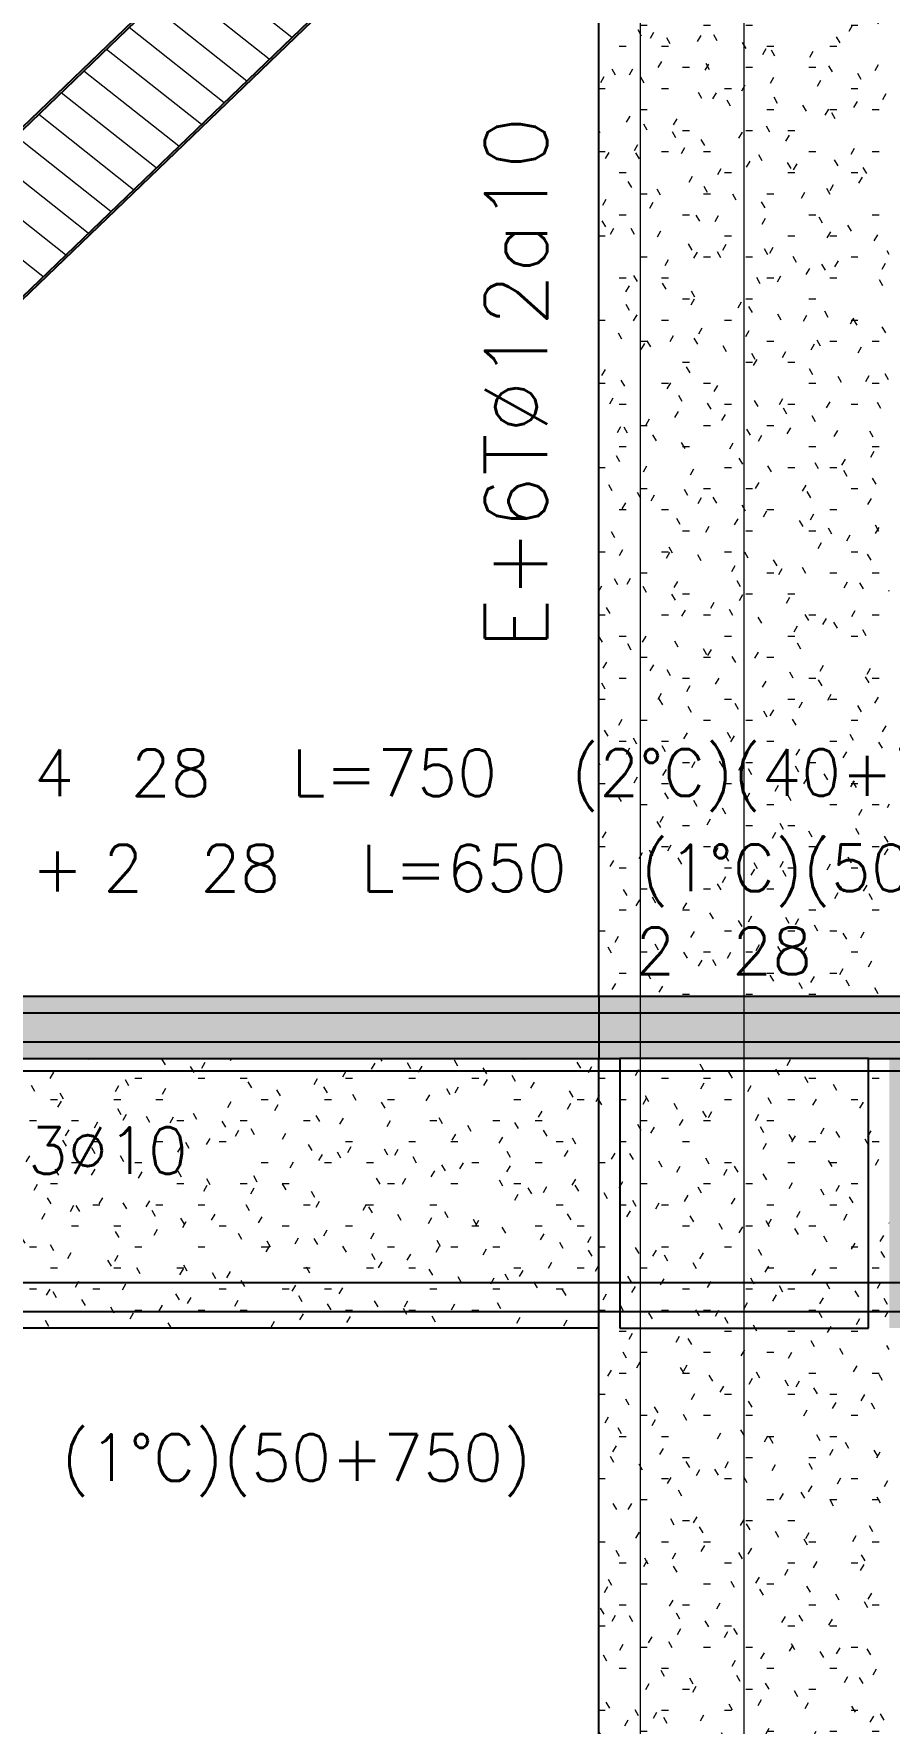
# Model space of a CAD drawing. Extents: x -58 to 5689, y 66 to 4123.
# Drawn here: x 763.9 to 970.2, y 2189.2 to 2596.6 of the extents above; entities that cross this region are included whole.
import ezdxf
from ezdxf.enums import TextEntityAlignment as Align
from ezdxf.xclip import XClip

# ---------------------------------------------------------------- set-up
doc = ezdxf.new("R2010")
doc.units = 0
doc.header["$LTSCALE"] = 30
doc.header["$MEASUREMENT"] = 0
doc.header["$XCLIPFRAME"] = 0
doc.linetypes.add("EJEF-F'$0$RLE-PROYECCION", pattern=[0.71438, 0.47625, -0.23813])
doc.layers.get('0').update_dxf_attribs({"linetype": 'CONTINUOUS'})
doc.layers.add("EJEF-F'$0$RLA-ACHURADO", color=30, linetype="EJEF-F'$0$RLE-PROYECCION", lineweight=15, transparency=0.7)
doc.layers.add("EJEF-F'$0$RLA-CONTORNO", color=30, linetype='CONTINUOUS', lineweight=25)
doc.layers.add("EJEF-F'$0$RLA-EJES", color=1, linetype='CONTINUOUS', lineweight=9)
doc.layers.add("EJEF-F'$0$RLA-FE", color=7, linetype='CONTINUOUS')
doc.layers.add("EJEF-F'$0$RLA-TEXTOS-FE", color=9, linetype='CONTINUOUS')
doc.styles.add("EJEF-F'$0$RomanS", font='romans.shx', dxfattribs={"height": 11.25})
pattern_1 = [(0, (66.859, -1983.472), (20.32, 5.08), [1.676, -13.564, 1.676, -13.564, -81.28]), (0, (66.859, -1983.472), (20.32, 5.08), [-30.48, 1.676, -28.804, 1.676, -13.564, -35.56]), (0, (66.859, -1983.472), (20.32, 5.08), [-76.2, 1.676, -8.484, 1.676, -23.724]), (120, (74.479, -1980.932), (-14.559409, 15.057636), [1.676, -13.564, 1.676, -13.564, -81.28]), (120, (74.479, -1980.932), (-14.559409, 15.057636), [-30.48, 1.676, -28.804, 1.676, -13.564, -35.56]), (120, (74.479, -1980.932), (-14.559409, 15.057636), [-76.2, 1.676, -8.484, 1.676, -23.724]), (240, (77.019, -1970.772), (-5.760591, -20.137636), [1.676, -13.564, 1.676, -13.564, -81.28]), (240, (77.019, -1970.772), (-5.760591, -20.137636), [-30.48, 1.676, -28.804, 1.676, -13.564, -35.56]), (240, (77.019, -1970.772), (-5.760591, -20.137636), [-76.2, 1.676, -8.484, 1.676, -23.724])]

# ---------------------------------------------------------------- blocks, each defined once
blk = doc.blocks.new('*U72')
at = {"layer": "EJEF-F'$0$RLA-FE"}
blk.add_line((0, 0), (918.21, 0), dxfattribs=at)
at = {"layer": "EJEF-F'$0$RLA-FE", "color": 3, "style": "EJEF-F'$0$RomanS", "flags": 8}
for tag, p in [('F=', (408.44, 9.32)), ('NUM', (422.85, 9.32))]:
    blk.add_attdef(tag, text='', height=11.25, dxfattribs=at).set_placement(p, align=Align.RIGHT)
at = {"layer": "EJEF-F'$0$RLA-FE", "color": 3, "style": "EJEF-F'$0$RomanS"}
for tag, p, flags in [('PHI', (426.74, 9.54), 14), ('DIAM', (436.6, 9.32), 12), ('MINUS', (458.62, 9.32), 13), ('MARK', (472.01, 9.32), 13), ('TEXTO_FE1', (475.31, 9.32), 8), ('TEXTO_FE2', (542.83, 9.34), 8), ('TIPO', (498.8, -75.78), 13), ('NVECES', (484.93, -94.72), 13), ('NUMFE', (488.86, -114.48), 13), ('CAPA', (497.06, -133.6), 13), ('DESPLAZA', (278.34, -151.59), 13), ('ESPACIO', (284.39, -169.95), 13), ('CANT', (298.23, -188.75), 13)]:
    blk.add_attdef(tag, p, '', height=11.25, dxfattribs=dict(at, flags=flags))
blk = doc.blocks.new('*U159')
at = {"layer": "EJEF-F'$0$RLA-FE"}
blk.add_line((0, 0), (718.21, 0), dxfattribs=at)
at = {"layer": "EJEF-F'$0$RLA-FE", "color": 3, "style": "EJEF-F'$0$RomanS", "flags": 8}
for tag, p in [('F=', (280.2, 36.32)), ('NUM', (294.61, 36.32))]:
    blk.add_attdef(tag, text='', height=11.25, dxfattribs=at).set_placement(p, align=Align.RIGHT)
at = {"layer": "EJEF-F'$0$RLA-FE", "color": 3, "style": "EJEF-F'$0$RomanS"}
for tag, p, flags in [('PHI', (298.51, 36.54), 14), ('DIAM', (308.36, 36.32), 12), ('MINUS', (330.38, 36.32), 13), ('MARK', (343.77, 36.32), 13), ('TEXTO_FE1', (347.07, 36.32), 8), ('TEXTO_FE2', (414.6, 36.34), 8), ('TIPO', (398.8, -75.78), 13), ('NVECES', (384.93, -94.72), 13), ('NUMFE', (388.86, -114.48), 13), ('CAPA', (397.06, -133.6), 13), ('DESPLAZA', (278.34, -151.59), 13), ('ESPACIO', (284.39, -169.95), 13), ('CANT', (298.23, -188.75), 13)]:
    blk.add_attdef(tag, p, '', height=11.25, dxfattribs=dict(at, flags=flags))
blk = doc.blocks.new('*U73')
at = {"layer": "EJEF-F'$0$RLA-FE"}
blk.add_line((0, 0), (628.21, 0), dxfattribs=at)
at = {"layer": "EJEF-F'$0$RLA-FE", "color": 3, "style": "EJEF-F'$0$RomanS", "flags": 8}
for tag, p in [('F=', (263.44, 66.32)), ('NUM', (277.85, 66.32))]:
    blk.add_attdef(tag, text='', height=11.25, dxfattribs=at).set_placement(p, align=Align.RIGHT)
at = {"layer": "EJEF-F'$0$RLA-FE", "color": 3, "style": "EJEF-F'$0$RomanS"}
for tag, p, flags in [('PHI', (281.74, 66.54), 14), ('DIAM', (291.6, 66.32), 12), ('MINUS', (313.62, 66.32), 13), ('MARK', (327.01, 66.32), 13), ('TEXTO_FE1', (330.31, 66.32), 8), ('TEXTO_FE2', (397.83, 66.34), 8), ('TIPO', (353.8, -75.78), 13), ('NVECES', (339.93, -94.72), 13), ('NUMFE', (343.86, -114.48), 13), ('CAPA', (352.06, -133.6), 13), ('DESPLAZA', (278.34, -151.59), 13), ('ESPACIO', (284.39, -169.95), 13), ('CANT', (298.23, -188.75), 13)]:
    blk.add_attdef(tag, p, '', height=11.25, dxfattribs=dict(at, flags=flags))
blk = doc.blocks.new('*U158')
at = {"layer": "EJEF-F'$0$RLA-FE"}
blk.add_line((0, 0), (868.21, 0), dxfattribs=at)
at = {"layer": "EJEF-F'$0$RLA-FE", "color": 3, "style": "EJEF-F'$0$RomanS", "flags": 8}
for tag, p in [('F=', (481.04, -19.89)), ('NUM', (495.44, -19.89))]:
    blk.add_attdef(tag, text='', height=11.25, dxfattribs=at).set_placement(p, align=Align.RIGHT)
at = {"layer": "EJEF-F'$0$RLA-FE", "color": 3, "style": "EJEF-F'$0$RomanS"}
for tag, p, flags in [('PHI', (499.34, -19.68), 12), ('DIAM', (509.2, -19.89), 12), ('MINUS', (531.21, -19.89), 13), ('MARK', (544.61, -19.89), 13), ('TEXTO_FE1', (547.91, -19.89), 8), ('TEXTO_FE2', (615.43, -19.88), 8), ('TIPO', (473.8, -57.92), 13), ('NVECES', (459.93, -76.86), 13), ('NUMFE', (463.86, -96.62), 13), ('CAPA', (472.06, -115.74), 13), ('DESPLAZA', (277.18, -134.17), 13), ('ESPACIO', (283.22, -152.53), 13), ('CANT', (297.06, -171.33), 13)]:
    blk.add_attdef(tag, p, '', height=11.25, dxfattribs=dict(at, flags=flags))
blk = doc.blocks.new('*U157')
at = {"layer": "EJEF-F'$0$RLA-FE"}
blk.add_line((0, 0), (668.21, 0), dxfattribs=at)
at = {"layer": "EJEF-F'$0$RLA-FE", "color": 3, "style": "EJEF-F'$0$RomanS", "flags": 8}
for tag, p in [('F=', (140.45, -47.89)), ('NUM', (154.86, -47.89))]:
    blk.add_attdef(tag, text='', height=11.25, dxfattribs=at).set_placement(p, align=Align.RIGHT)
at = {"layer": "EJEF-F'$0$RLA-FE", "color": 3, "style": "EJEF-F'$0$RomanS"}
for tag, p, flags in [('PHI', (158.76, -47.68), 12), ('DIAM', (168.61, -47.89), 12), ('MINUS', (190.63, -47.89), 13), ('MARK', (204.02, -47.89), 13), ('TEXTO_FE1', (207.32, -47.89), 8), ('TEXTO_FE2', (274.84, -47.88), 8), ('TIPO', (373.8, -57.92), 13), ('NVECES', (359.93, -76.86), 13), ('NUMFE', (363.86, -96.62), 13), ('CAPA', (372.06, -115.74), 13), ('DESPLAZA', (277.18, -134.17), 13), ('ESPACIO', (283.22, -152.53), 13), ('CANT', (297.06, -171.33), 13)]:
    blk.add_attdef(tag, p, '', height=11.25, dxfattribs=dict(at, flags=flags))
blk = doc.blocks.new("EJEF-F'")
at = {"layer": "EJEF-F'$0$RLA-ACHURADO"}
h = blk.add_hatch(dxfattribs=at)
h.set_pattern_fill('SAND - DENSE', color=256, style=0, pattern_type=2)
h.set_pattern_definition(pattern_1)
h.paths.add_polyline_path([(-1169.82, -5), (-1169.82, 376), (-1174.8, 376), (-1174.8, 311), (-1234.8, 311), (-1234.8, 376), (-1239.82, 376), (-1239.82, -5)], flags=0)
h = blk.add_hatch(dxfattribs=at)
h.set_pattern_fill('RLE-ELEMENTOS METALICOS', color=256, angle=6.623, style=0, pattern_type=2)
h.set_pattern_definition([(141.623, (-89.674, -2782.712), (-4.656249, -5.87957), [])])
h.paths.add_polyline_path([(-1555.01, -5.11), (-1239.8, 297.4), (-1239.82, 311), (-1267.5, 311), (-1596.27, -5), (-1571.91, -5)])
h = blk.add_hatch(dxfattribs=at)
h.set_pattern_fill('SAND - DENSE', color=256, style=0, pattern_type=2)
h.set_pattern_definition(pattern_1)
h.paths.add_polyline_path([(525.18, -20), (525.18, -5), (-1646.82, -5), (-1646.82, -20), (-75.25, -20)], flags=0)
h = blk.add_hatch(dxfattribs=at)
h.set_pattern_fill('SAND - DENSE', color=256, style=0, pattern_type=2)
h.set_pattern_definition(pattern_1)
h.paths.add_polyline_path([(-1293.74, -85), (-1239.82, -85), (-1239.82, -20), (-1586.82, -20), (-1586.82, -85)], flags=0)
h = blk.add_hatch(dxfattribs=at)
h.set_pattern_fill('SAND - DENSE', color=256, style=0, pattern_type=2)
h.set_pattern_definition(pattern_1)
h.paths.add_polyline_path([(-1169.82, -401), (-1169.82, -20), (-1174.8, -20), (-1174.8, -85), (-1234.8, -85), (-1234.8, -20), (-1239.82, -20), (-1239.82, -401)], flags=0)
h = blk.add_hatch(dxfattribs=at)
h.set_pattern_fill('SAND - DENSE', color=256, style=0, pattern_type=2)
h.set_pattern_definition(pattern_1)
h.paths.add_polyline_path([(-1234.8, -85), (-1174.8, -85), (-1174.8, -20), (-1234.8, -20), (-1234.8, -49.31)], flags=0)
h = blk.add_hatch(dxfattribs=at)
h.set_pattern_fill('SAND - DENSE', color=256, style=0, pattern_type=2)
h.set_pattern_definition([(0, (66.859, -3171.472), (20.32, 5.08), [1.676, -13.564, 1.676, -13.564, -81.28]), (0, (66.859, -3171.472), (20.32, 5.08), [-30.48, 1.676, -28.804, 1.676, -13.564, -35.56]), (0, (66.859, -3171.472), (20.32, 5.08), [-76.2, 1.676, -8.484, 1.676, -23.724]), (120, (74.479, -3168.932), (-14.559409, 15.057636), [1.676, -13.564, 1.676, -13.564, -81.28]), (120, (74.479, -3168.932), (-14.559409, 15.057636), [-30.48, 1.676, -28.804, 1.676, -13.564, -35.56]), (120, (74.479, -3168.932), (-14.559409, 15.057636), [-76.2, 1.676, -8.484, 1.676, -23.724]), (240, (77.019, -3158.772), (-5.760591, -20.137636), [1.676, -13.564, 1.676, -13.564, -81.28]), (240, (77.019, -3158.772), (-5.760591, -20.137636), [-30.48, 1.676, -28.804, 1.676, -13.564, -35.56]), (240, (77.019, -3158.772), (-5.760591, -20.137636), [-76.2, 1.676, -8.484, 1.676, -23.724])])
h.paths.add_polyline_path([(-981.48, -60), (-981.48, -30), (-921.48, -30), (-921.48, -60)])
h.paths.add_polyline_path([(-514.82, -85), (-514.82, -20), (-1169.82, -20), (-1169.82, -85)])
h.paths.add_polyline_path([(-763.14, -60), (-763.14, -30), (-703.14, -30), (-703.14, -60)])
at = {"layer": "EJEF-F'$0$RLA-CONTORNO"}
for p, q in [((-1239.82, -5), (-1239.82, 376)), ((-1268.22, 311), (-1596.99, -5)), ((-1267.5, 311), (-1596.27, -5)), ((-1239.8, 297.4), (-1554.42, -5)), ((-1553.7, -5), (-1239.8, 296.71)), ((525.18, -5), (-1646.82, -5)), ((-1239.82, -5), (-1239.82, -20)), ((-1586.82, -20), (-1234.8, -20)), ((-1239.82, -401), (-1239.82, -20)), ((-1234.8, -20), (-1234.8, -85)), ((-1174.8, -20), (-1234.79, -20)), ((-1174.8, -20), (-509.82, -20)), ((-1174.8, -85), (-1174.8, -20)), ((-1239.82, -85), (-1586.82, -85)), ((-1234.8, -85), (-1174.8, -85))]:
    blk.add_line(p, q, dxfattribs=at)
at = {"layer": "EJEF-F'$0$RLA-EJES"}
for p, q in [((-1229.82, -996.18), (-1229.82, 1463)), ((-1204.82, -996.18), (-1204.82, 1445.74))]:
    blk.add_line(p, q, dxfattribs=at)
at = {"layer": "EJEF-F'$0$RLA-FE"}
ref = blk.add_blockref('*U73', (-1644.32, -23), dxfattribs=at)
ref.add_attrib('DIAM', '28', (-1352.72, 43.32), dxfattribs={"color": 3, "height": 11.25, "style": "EJEF-F'$0$RomanS"})
ref.add_attrib('NUM', '4', dxfattribs={"color": 3, "height": 11.25, "style": "EJEF-F'$0$RomanS"}).set_placement((-1366.47, 43.32), align=Align.RIGHT)
ref.add_attrib('TEXTO_FE1', 'L=750', (-1314, 43.32), dxfattribs={"color": 3, "height": 11.25, "style": "EJEF-F'$0$RomanS"})
ref.add_attrib('TEXTO_FE2', '(2°C)(40+710)', (-1246.48, 43.34), dxfattribs={"color": 3, "height": 11.25, "style": "EJEF-F'$0$RomanS"})
ref = blk.add_blockref('*U159', (-1644.32, -16), dxfattribs=at)
ref.add_attrib('DIAM', '28', (-1335.95, 20.32), dxfattribs={"color": 3, "height": 11.25, "style": "EJEF-F'$0$RomanS"})
ref.add_attrib('NUM', '2', dxfattribs={"color": 3, "height": 11.25, "style": "EJEF-F'$0$RomanS"}).set_placement((-1349.71, 20.32), align=Align.RIGHT)
ref.add_attrib('TEXTO_FE1', 'L=650', (-1297.24, 20.32), dxfattribs={"color": 3, "height": 11.25, "style": "EJEF-F'$0$RomanS"})
ref.add_attrib('TEXTO_FE2', '(1°C)(50+600)', (-1229.72, 20.34), dxfattribs={"color": 3, "height": 11.25, "style": "EJEF-F'$0$RomanS"})
ref.add_attrib('F=', '+', dxfattribs={"color": 3, "height": 11.25, "style": "EJEF-F'$0$RomanS"}).set_placement((-1364.11, 20.32), align=Align.RIGHT)
ref = blk.add_blockref('*U72', (-1644.32, -9), dxfattribs=at)
ref.add_attrib('DIAM', '28', (-1207.72, 0.32), dxfattribs={"color": 3, "height": 11.25, "style": "EJEF-F'$0$RomanS"})
ref.add_attrib('NUM', '2', dxfattribs={"color": 3, "height": 11.25, "style": "EJEF-F'$0$RomanS"}).set_placement((-1221.47, 0.32), align=Align.RIGHT)
ref = blk.add_blockref('*U157', (-1644.32, -74), dxfattribs=at)
ref.add_attrib('TEXTO_FE2', '(1°C)(50+750)', (-1369.47, -121.88), dxfattribs={"color": 3, "height": 11.25, "style": "EJEF-F'$0$RomanS"})
blk.add_blockref('*U158', (-1644.32, -81), dxfattribs=at)
at = {"layer": "EJEF-F'$0$RLA-TEXTOS-FE", "style": "EJEF-F'$0$RomanS"}
blk.add_text('E+6T∅12a10', height=15, rotation=90, dxfattribs=at).set_placement((-1252.31, 78.72))
at = {"layer": "EJEF-F'$0$RLA-TEXTOS-FE", "color": 9, "style": "EJEF-F'$0$RomanS"}
blk.add_text('L:3+3%%C10', height=11.25, dxfattribs=at).set_placement((-1375.88, -47.84), align=Align.CENTER)

msp = doc.modelspace()

# ---------------------------------------------------------------- block references
ref = msp.add_blockref("EJEF-F'", (2139.98, 2369.47))
XClip(ref).set_block_clipping_path([(-2004.783703171, -1263.5272463381), (2026.7450959108, 1590.6902151833)])

doc.saveas('drawing.dxf')
